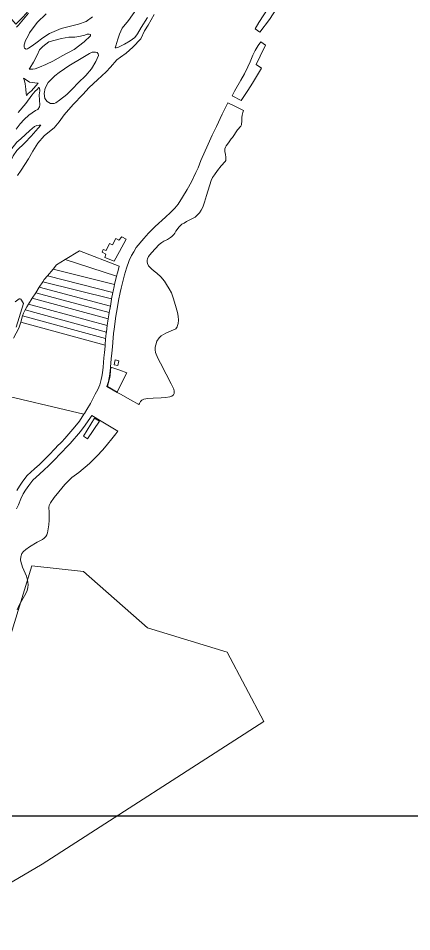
# Model space of a CAD drawing. Header units: millimetres. Extents: x 323319 to 328682, y 8609797 to 8615705.
# Drawn here: x 326173 to 326593, y 8610066 to 8611040 of the extents above; entities that cross this region are included whole.
import ezdxf

# ---------------------------------------------------------------- set-up
doc = ezdxf.new("R2010")
doc.units = ezdxf.units.MM
doc.layers.add('BASE CART_PARCELAS_p030B', color=252, linetype='Continuous', lineweight=5)
doc.layers.add('BASE CART_RIO-p030B', color=8, linetype='Continuous', lineweight=5)
doc.layers.add('PERIMETRICO-SECTOR A-1 PARCELA 2', color=7, linetype='Continuous')

msp = doc.modelspace()

# ---------------------------------------------------------------- linework, layer by layer
at = {"layer": 'BASE CART_PARCELAS_p030B'}
for points in [[(326078.04, 8611138.46), (326095.85, 8611149.49), (326100.93, 8611152.63), (326107, 8611163.86), (326119.14, 8611149.62), (326141.94, 8611122.25), (326155.03, 8611106.71), (326166.18, 8611093.43), (326178.91, 8611077.63), (326194.54, 8611058.49), (326192.57, 8611056.39), (326183.72, 8611047.18), (326178.66, 8611041.6), (326170.83, 8611033.53), (326153.58, 8611053.48), (326139.79, 8611069.35), (326125.44, 8611085.17), (326111.7, 8611100.73), (326098.58, 8611115.53), (326084.74, 8611130.79)], [(326430.74, 8611025.16), (326425.74, 8611028.55), (326429.6, 8611035.46), (326441.21, 8611052.88), (326440.04, 8611054.05), (326441.69, 8611057.14), (326461.16, 8611085.51), (326466.97, 8611082.28), (326465.24, 8611079.34), (326461.42, 8611071.4), (326452.86, 8611056.63), (326441.1, 8611038.69)], [(326431.76, 8611014.88), (326436.96, 8611011.23), (326431.37, 8610999.65), (326426.78, 8610990.85), (326432.59, 8610986.65), (326422.87, 8610970.72), (326418.18, 8610963.1), (326411.05, 8610952.25), (326401.46, 8610957.34), (326403.97, 8610962.08), (326410.66, 8610974.06), (326414.35, 8610980.83), (326418.01, 8610988.34), (326420.52, 8610993.63), (326423.4, 8611000.71), (326425.81, 8611005.58), (326429.06, 8611010.9)], [(326431.76, 8611014.88), (326436.96, 8611011.23), (326431.37, 8610999.65), (326426.78, 8610990.85), (326432.59, 8610986.65), (326422.87, 8610970.72), (326418.18, 8610963.1), (326411.05, 8610952.25), (326401.46, 8610957.34), (326403.97, 8610962.08), (326410.66, 8610974.06), (326414.35, 8610980.83), (326418.01, 8610988.34), (326420.52, 8610993.63), (326423.4, 8611000.71), (326425.81, 8611005.58), (326429.06, 8611010.9)], [(326431.76, 8611014.88), (326436.96, 8611011.23), (326431.37, 8610999.65), (326426.78, 8610990.85), (326432.59, 8610986.65), (326422.87, 8610970.72), (326418.18, 8610963.1), (326411.05, 8610952.25), (326401.46, 8610957.34), (326403.97, 8610962.08), (326410.66, 8610974.06), (326414.35, 8610980.83), (326418.01, 8610988.34), (326420.52, 8610993.63), (326423.4, 8611000.71), (326425.81, 8611005.58), (326429.06, 8611010.9)], [(326282.37, 8610639.03), (326278.67, 8610641.12), (326267.77, 8610647.29), (326269.45, 8610652.64), (326270.31, 8610656.56), (326270.92, 8610660.88), (326271.54, 8610667.17), (326271.61, 8610667.94), (326272.46, 8610677.02), (326273.06, 8610682.76), (326273.73, 8610689.53), (326274.4, 8610699.11), (326274.98, 8610703.89), (326275.5, 8610708.35), (326277.54, 8610722.36), (326278.96, 8610730.09), (326280.4, 8610739.08), (326282.18, 8610747.48), (326283.07, 8610752.19), (326286.73, 8610766.56), (326288.62, 8610773.7), (326291.77, 8610781.82), (326294.21, 8610787.13), (326296.52, 8610791.09), (326299.16, 8610795.51), (326307.15, 8610805.23), (326312.03, 8610810.86), (326319.29, 8610818.04), (326330.42, 8610827.95), (326335.56, 8610832.87), (326340.26, 8610837.65), (326343.65, 8610841.9), (326348.5, 8610849.09), (326353.33, 8610857.34), (326357.95, 8610865.65), (326362.73, 8610875.44), (326365.1, 8610880.43), (326368.03, 8610888.31), (326375.71, 8610905.8), (326380.14, 8610915.25), (326384.67, 8610924.61), (326390.8, 8610937.59), (326393.82, 8610943.97), (326396.77, 8610949.93), (326404.81, 8610945.95), (326413.6, 8610941.74), (326412.55, 8610939.4), (326411.84, 8610936.54), (326411.7, 8610934.17), (326411.49, 8610929.6), (326411.45, 8610927.72), (326411.17, 8610926.24), (326410.45, 8610924.82), (326407.13, 8610921.03), (326401.72, 8610912.96), (326400.45, 8610911.27), (326397.41, 8610907.02), (326394.96, 8610904.11), (326394.08, 8610902.45), (326393.59, 8610900.72), (326393.72, 8610897.56), (326394.31, 8610895.09), (326394.67, 8610891.55), (326394.72, 8610889.64), (326394.53, 8610888.37), (326394.05, 8610887.42), (326389.63, 8610882.51), (326385.62, 8610877.65), (326382.4, 8610872.9), (326380.49, 8610870.19), (326379.03, 8610867.13), (326374.18, 8610850.85), (326372.05, 8610843.96), (326370.08, 8610838.57), (326368.49, 8610835.22), (326366.43, 8610832.46), (326363.8, 8610829.7), (326361.79, 8610827.95), (326359.21, 8610826.38), (326352.85, 8610823.17), (326350.05, 8610821.67), (326347.85, 8610820.5), (326345.88, 8610818.84), (326344.74, 8610817.65), (326341.32, 8610812.9), (326340.12, 8610810.96), (326339.12, 8610809.55), (326336.89, 8610807.23), (326335.49, 8610806.07), (326332.54, 8610804.25), (326328.44, 8610802.26), (326326.42, 8610800.97), (326323.72, 8610798.78), (326315.51, 8610789.81), (326312.36, 8610785.87), (326311.05, 8610783.58), (326310.84, 8610782.04), (326310.9, 8610780.22), (326311.3, 8610778.45), (326312.37, 8610776.04), (326315.4, 8610772.73), (326318.36, 8610770.26), (326321.05, 8610768.33), (326325.36, 8610764.21), (326329.1, 8610759.71), (326331.51, 8610756.19), (326334.37, 8610751.52), (326336.59, 8610747.07), (326338.84, 8610740.87), (326341.86, 8610731.2), (326343.01, 8610726.2), (326343.89, 8610722.36), (326344.11, 8610718.24), (326343.66, 8610714.41), (326343.15, 8610712.22), (326342.71, 8610711.05), (326342.11, 8610709.81), (326341.27, 8610708.86), (326336.37, 8610706.75), (326330.62, 8610704.19), (326328.04, 8610702.83), (326325.6, 8610701.25), (326323.64, 8610699.36), (326320.94, 8610695.65), (326319.86, 8610691.89), (326319.41, 8610689.17), (326319.41, 8610686.32), (326319.75, 8610683.68), (326322.19, 8610677.55), (326324.88, 8610672.28), (326331.11, 8610660.43), (326336.21, 8610650.19), (326339.13, 8610644.43), (326339.66, 8610642.51), (326339.71, 8610641.31), (326339.43, 8610639.96), (326338.68, 8610638.51), (326337.15, 8610637.12), (326335.05, 8610636.25), (326330.47, 8610635.47), (326325.83, 8610635.16), (326317.02, 8610635.01), (326311.48, 8610634.71), (326307.4, 8610633.84), (326305.05, 8610632.63), (326303.81, 8610631.35), (326302.54, 8610629.1), (326302.01, 8610628.1), (326293, 8610633.1)], [(326275.58, 8610781), (326265.65, 8610784.85), (326266.91, 8610788.55), (326262.99, 8610790.58), (326263.83, 8610793.59), (326266.98, 8610792.47), (326270.61, 8610799.88), (326273.76, 8610798.35), (326277.32, 8610805.2), (326280.61, 8610803.52), (326283.82, 8610807.09), (326288.23, 8610804.29), (326281.17, 8610791.14)], [(326278.24, 8610764.83), (326223.39, 8610782.6), (326238.71, 8610792.05), (326280.95, 8610775.49), (326281.02, 8610775.47), (326279.18, 8610768.53)], [(326276.02, 8610756.11), (326210.54, 8610772.58), (326214.32, 8610777.01), (326223.39, 8610782.6), (326278.24, 8610764.83)], [(326274.23, 8610747.6), (326204.43, 8610765.43), (326210.54, 8610772.58), (326276.02, 8610756.11), (326275.45, 8610753.88), (326274.53, 8610749.01)], [(326272.78, 8610740.75), (326199.56, 8610759.08), (326201.17, 8610761.61), (326204.43, 8610765.43), (326274.23, 8610747.6)], [(326270.33, 8610726.26), (326192.03, 8610747.28), (326195.8, 8610753.18), (326271.55, 8610733.15), (326271.27, 8610731.41)], [(326271.55, 8610733.15), (326195.8, 8610753.18), (326199.56, 8610759.08), (326272.78, 8610740.75), (326272.73, 8610740.51)], [(326269.22, 8610719.35), (326188.27, 8610741.38), (326192.03, 8610747.28), (326270.33, 8610726.26), (326269.84, 8610723.61)], [(326267.31, 8610705.38), (326180.85, 8610729.15), (326182.43, 8610732.22), (326184.34, 8610735.22), (326268.2, 8610712.32), (326267.77, 8610709.35)], [(326268.2, 8610712.32), (326184.34, 8610735.22), (326188.27, 8610741.38), (326269.22, 8610719.35)], [(326266.06, 8610691.57), (326176.06, 8610715.99), (326178.11, 8610722.72), (326266.53, 8610698.42)], [(326266.53, 8610698.42), (326178.11, 8610722.72), (326178.94, 8610725.43), (326180.85, 8610729.15), (326267.31, 8610705.38), (326267.25, 8610704.83), (326266.63, 8610699.87)], [(326279.43, 8610669.61), (326275.51, 8610670.61), (326276.68, 8610675.88), (326280.49, 8610674.88)], [(326278.89, 8610641.34), (326268.49, 8610647.5), (326269.64, 8610651.95), (326270.84, 8610656.91), (326271.24, 8610659.31), (326272.04, 8610667.82), (326281.77, 8610664.67), (326289.27, 8610661.82), (326283.8, 8610651.74)], [(326247.36, 8610591.47), (326242.99, 8610594.31), (326254.81, 8610613.67), (326260.03, 8610610.29)], [(326073, 8610082), (326188, 8610456), (326243, 8610450), (326311, 8610390), (326396, 8610364), (326435, 8610290), (326199, 8610138), (326076, 8610066)]]:
    msp.add_lwpolyline(points, close=True, dxfattribs=at)
for points in [[(326170.22, 8610737.71), (326174.45, 8610740.79), (326175.46, 8610740.82), (326176.27, 8610740.38), (326177.05, 8610739.4), (326179, 8610735.85), (326171.3, 8610710.7)], [(326168.31, 8610699.04), (326174.08, 8610709.52), (326176.06, 8610715.99), (326266.06, 8610691.57), (326265.96, 8610690.19), (326265.29, 8610683.55), (326264.69, 8610677.79), (326263.77, 8610667.91), (326263.18, 8610661.82), (326262.62, 8610657.95), (326261.9, 8610654.65), (326260.2, 8610649.18), (326258.07, 8610644.18), (326255.49, 8610639.02), (326250.26, 8610629.21), (326246.5, 8610622.88), (326243.97, 8610618.58), (326243.43, 8610617.78), (326143.86, 8610641.21)], [(326143.86, 8610641.21), (326243.43, 8610617.78), (326238.56, 8610610.55), (326233.87, 8610604.49), (326222.93, 8610591.93), (326219.69, 8610588.36), (326214.28, 8610582.88), (326214.22, 8610582.82), (326204.67, 8610572.7), (326200.24, 8610568.34), (326195.92, 8610564.33), (326190.71, 8610559.68), (326182.99, 8610552.6), (326178.4, 8610546.49), (326174.65, 8610541.14), (326171.82, 8610536.35)], [(326171.39, 8610517.02), (326173.6, 8610521.25), (326176.31, 8610527.41), (326178.75, 8610532.74), (326181.2, 8610536.91), (326184.72, 8610541.91), (326188.79, 8610547.33), (326195.95, 8610553.89), (326201.16, 8610558.57), (326205.62, 8610562.69), (326210.25, 8610567.25), (326219.88, 8610577.45), (326219.83, 8610577.4), (326225.35, 8610582.99), (326228.76, 8610586.74), (326239.9, 8610599.53), (326244.88, 8610605.97), (326250.57, 8610614.42), (326251.78, 8610616.31), (326263.45, 8610609.39), (326279.63, 8610599.71), (326277.56, 8610596.98), (326273.12, 8610591.69), (326268.56, 8610585.93), (326268.58, 8610585.93), (326263.49, 8610579.88), (326257.08, 8610573.15), (326249.22, 8610565.21), (326237.84, 8610555.67), (326230.62, 8610550.17), (326228.34, 8610548.3), (326223.12, 8610542.77), (326216.79, 8610535.09), (326211.83, 8610528.84), (326207.7, 8610523.24), (326206.42, 8610520.56), (326206.08, 8610518.45), (326206.43, 8610513.31), (326206.53, 8610509.73), (326206.38, 8610504.96), (326205.84, 8610500.03), (326204.46, 8610491.3), (326203.87, 8610489.13), (326202.86, 8610487.59), (326200.97, 8610485.76), (326199.22, 8610484.32), (326193.55, 8610481.27), (326185.53, 8610476.28), (326181.37, 8610473.66), (326178.92, 8610471.53), (326177.34, 8610469.45), (326176.14, 8610465.62), (326175.92, 8610462.65), (326176.06, 8610460.69), (326178.1, 8610454.73), (326180.87, 8610448.4), (326182.3, 8610445.16), (326183.41, 8610440.95), (326183.76, 8610438.6), (326183.91, 8610436), (326183.72, 8610433.2), (326182.94, 8610429.86), (326181.49, 8610426.65), (326174.45, 8610414.04), (326172.15, 8610409.25)]]:
    msp.add_lwpolyline(points, dxfattribs=at)
at = {"layer": 'BASE CART_RIO-p030B'}
for points in [[(326171.71, 8611030.65), (326173.71, 8611032.79), (326184.21, 8611045.37)], [(326318.19, 8611043.91), (326311.96, 8611032.52), (326307.92, 8611026.46), (326303.88, 8611018.19), (326295.63, 8611009.19), (326288.48, 8611002.77), (326282.24, 8610998.54), (326278.57, 8610995.6), (326271.78, 8610987.7), (326267.02, 8610982.74), (326257.84, 8610974.29), (326248.86, 8610966.03), (326242.26, 8610958.87), (326231.99, 8610948.21), (326222.45, 8610937.19), (326217.13, 8610929.66), (326211.63, 8610923.05), (326208.51, 8610920.66), (326201.17, 8610914.78), (326194.39, 8610906.7), (326188.89, 8610898.43), (326184.3, 8610889.99), (326176.41, 8610878.05), (326172.74, 8610872.36)], [(326252.48, 8611041.53), (326245.66, 8611036.67), (326237.78, 8611033.78), (326227.68, 8611031.15), (326219.15, 8611029.05), (326206.68, 8611023.66), (326199.46, 8611019.06), (326191.98, 8611013.28), (326187.26, 8611009.86), (326184.24, 8611008.02), (326183.19, 8611007.37), (326181.88, 8611007.1), (326180.17, 8611008.16), (326179.78, 8611009.6), (326179.78, 8611011.57), (326181.22, 8611016.43), (326184.11, 8611021.16), (326185.56, 8611024.31), (326193.44, 8611035.48), (326203.28, 8611044.55)], [(326299.27, 8611049.69), (326290.83, 8611037.77), (326284.01, 8611029.32), (326281.3, 8611023.13), (326279.56, 8611017.6), (326277.4, 8611010.55), (326276.86, 8611008.49), (326277.72, 8611008.49), (326279.13, 8611008.71), (326280.11, 8611009.25), (326282.92, 8611010.77), (326286.6, 8611012.5), (326292.56, 8611015.97), (326297.54, 8611019.55), (326300.35, 8611023.34), (326304.47, 8611030.17), (326311.07, 8611040.79)], [(326173.36, 8610939.52), (326181.49, 8610949.24), (326188.05, 8610958.04), (326191.33, 8610962.38), (326193.43, 8610963.96), (326195.4, 8610966.06), (326196.19, 8610965.93), (326196.32, 8610962.77), (326195.53, 8610958.31), (326195.92, 8610952.79), (326196.58, 8610947.53), (326196.05, 8610945.69), (326194.22, 8610942.54), (326191.86, 8610941.62), (326184.77, 8610936.63), (326179.79, 8610932.03), (326175.59, 8610927.3), (326171.12, 8610921.91)]]:
    msp.add_lwpolyline(points, dxfattribs=at)
for points in [[(326239.62, 8611020.77), (326244.34, 8611022.08), (326246.7, 8611023), (326248.93, 8611023.13), (326250.38, 8611022.74), (326250.38, 8611021.16), (326243.55, 8611014.73), (326233.06, 8611006.84), (326220.33, 8611000.01), (326211.14, 8610994.62), (326202.88, 8610990.55), (326196.18, 8610987.92), (326191.46, 8610986.21), (326189.1, 8610985.69), (326187, 8610985.69), (326185.16, 8610985.82), (326185.82, 8610986.87), (326189.62, 8610993.05), (326193.43, 8611000.8), (326195.92, 8611006.19), (326199.47, 8611009.73), (326205.89, 8611014.86), (326219.67, 8611018.4), (326227.41, 8611019.85), (326233.58, 8611019.98)], [(326205.25, 8610971.5), (326212.33, 8610978.46), (326216.92, 8610982.27), (326222.57, 8610985.95), (326227.28, 8610989.1), (326242.38, 8610998.3), (326249.46, 8611002.51), (326252.35, 8611003.69), (326255.76, 8611003.95), (326257.6, 8611003.43), (326258.65, 8611002.24), (326258.78, 8611000.14), (326256.15, 8610993.97), (326251.56, 8610985.95), (326245.53, 8610978.99), (326237.26, 8610971.11), (326231.36, 8610964.8), (326225.06, 8610958.62), (326217.32, 8610952.58), (326213.38, 8610949.69), (326211.54, 8610949.16), (326207.74, 8610949.16), (326204.06, 8610951.26), (326201.83, 8610954.55), (326201.18, 8610959.8), (326202.1, 8610965.45)], [(326190.95, 8610971.04), (326185.57, 8610971.96), (326181.76, 8610974.2), (326179.14, 8610976.04), (326180.05, 8610973.28), (326180.84, 8610970.13), (326181.5, 8610964.22), (326181.76, 8610959.75), (326182.15, 8610957.52), (326183.99, 8610959.75), (326187.67, 8610962.77), (326192, 8610967.89), (326194.62, 8610970.91)], [(326168.12, 8610893.4), (326172.05, 8610898.92), (326180.45, 8610907.06), (326187.28, 8610914.29), (326194.76, 8610922.7), (326197.38, 8610925.85), (326195.67, 8610926.11), (326193.31, 8610925.72), (326190.69, 8610924.67), (326185.83, 8610920.46), (326175.99, 8610911.53), (326172.05, 8610907.98), (326165.49, 8610899.57), (326159.33, 8610886.7), (326156.83, 8610878.29), (326156.18, 8610874.08), (326156.96, 8610872.77), (326158.15, 8610873.16), (326158.67, 8610873.69), (326160.9, 8610876.58), (326163.13, 8610881.18), (326164.71, 8610886.7)]]:
    msp.add_lwpolyline(points, close=True, dxfattribs=at)
at = {"layer": 'PERIMETRICO-SECTOR A-1 PARCELA 2', "color": 6}
msp.add_lwpolyline([(323319.27, 8615189.34), (328319.27, 8615189.34), (328319.27, 8610189.34), (323319.27, 8610189.34)], close=True, dxfattribs=at)

doc.saveas('drawing.dxf')
